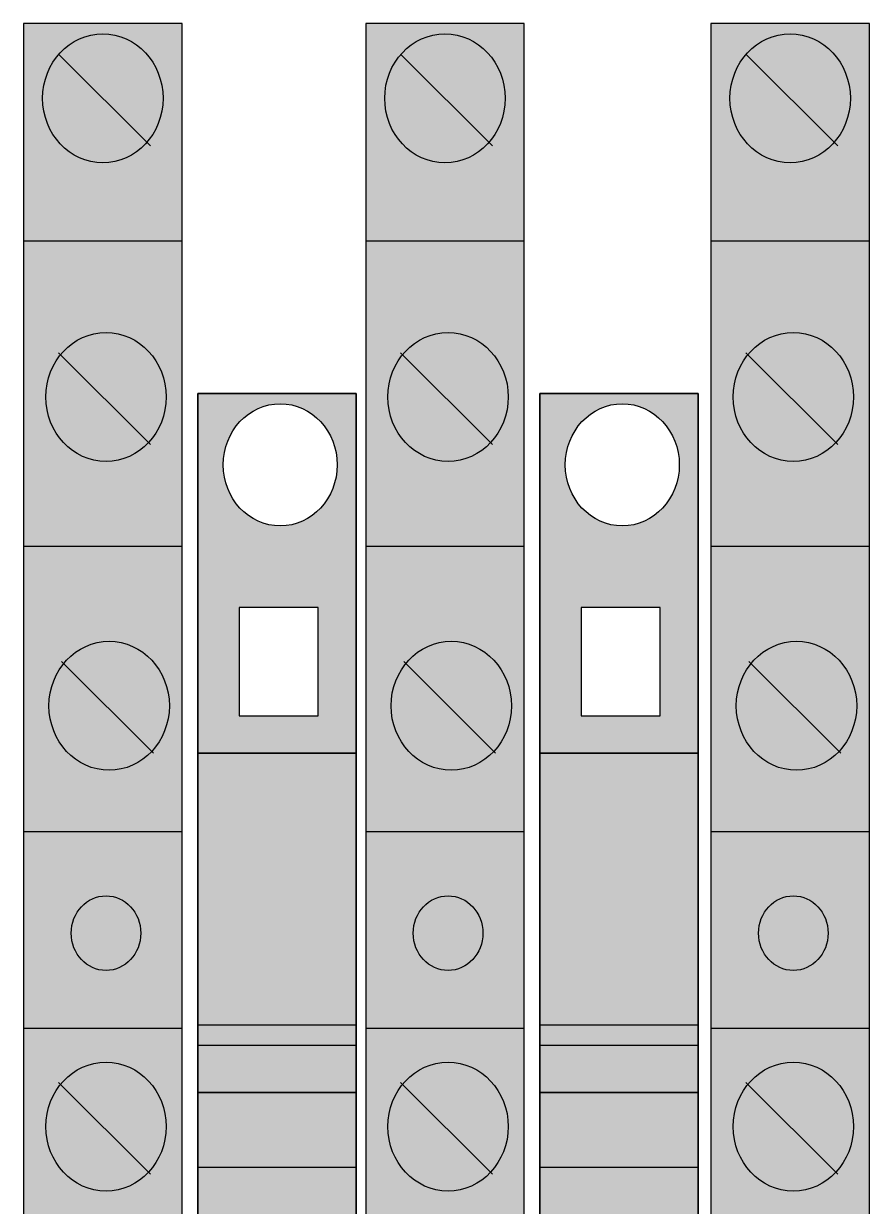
# Model space of a CAD drawing. Header units: millimetres. Extents: x 10 to 410, y 10 to 275.
# Drawn here: x 88.19 to 110.62, y 171.7 to 203.07 of the extents above; entities that cross this region are included whole.
import ezdxf

# ---------------------------------------------------------------- set-up
doc = ezdxf.new("R2010")
doc.units = ezdxf.units.MM
doc.linetypes.add('Caddy_Solid', pattern=[0])

# ---------------------------------------------------------------- blocks, each defined once
blk = doc.blocks.new('Blk343')
at = {"color": 2, "linetype": 'Caddy_Solid', "lineweight": 25, "true_color": 0xffff00}
for p, q in [((96.004, 187.59), (93.904, 187.59)), ((93.904, 187.59), (93.904, 184.71)), ((96.004, 184.71), (96.004, 187.59)), ((93.904, 184.71), (96.004, 184.71))]:
    blk.add_line(p, q, dxfattribs=at)
blk = doc.blocks.new('Blk345')
at = {"color": 2, "linetype": 'Caddy_Solid', "lineweight": 25, "true_color": 0xffff00}
for p, q in [((105.076, 187.59), (102.976, 187.59)), ((102.976, 187.59), (102.976, 184.71)), ((105.076, 184.71), (105.076, 187.59)), ((102.976, 184.71), (105.076, 184.71))]:
    blk.add_line(p, q, dxfattribs=at)
blk = doc.blocks.new('Blk340')
for points in [[(88.192, 194.07), (88.192, 167.07), (88.192, 149.07), (92.392, 149.07), (92.392, 167.07), (92.392, 203.07), (88.192, 203.07)], [(97.264, 194.07), (97.264, 167.07), (97.264, 149.07), (101.464, 149.07), (101.464, 167.07), (101.464, 203.07), (97.264, 203.07)], [(106.42, 194.07), (106.42, 167.07), (106.42, 149.07), (110.62, 149.07), (110.62, 167.07), (110.62, 203.07), (106.42, 203.07)], [(91.458, 199.924), (89.124, 202.252), (89.163, 202.299), (89.266, 202.4), (89.377, 202.491), (89.494, 202.571), (89.617, 202.64), (89.746, 202.697), (89.879, 202.742), (90.015, 202.774), (90.153, 202.794), (90.292, 202.8), (90.431, 202.794), (90.569, 202.774), (90.705, 202.742), (90.838, 202.697), (90.967, 202.64), (91.09, 202.571), (91.207, 202.491), (91.318, 202.4), (91.421, 202.299), (91.515, 202.189), (91.599, 202.071), (91.674, 201.945), (91.738, 201.813), (91.792, 201.675), (91.834, 201.533), (91.864, 201.387), (91.882, 201.239), (91.888, 201.09), (91.882, 200.941), (91.864, 200.793), (91.834, 200.647), (91.792, 200.505), (91.738, 200.367), (91.674, 200.235), (91.599, 200.109), (91.515, 199.991)], [(100.53, 199.924), (98.196, 202.252), (98.235, 202.299), (98.338, 202.4), (98.449, 202.491), (98.566, 202.571), (98.689, 202.64), (98.818, 202.697), (98.951, 202.742), (99.087, 202.774), (99.225, 202.794), (99.364, 202.8), (99.503, 202.794), (99.641, 202.774), (99.777, 202.742), (99.91, 202.697), (100.039, 202.64), (100.162, 202.571), (100.279, 202.491), (100.39, 202.4), (100.493, 202.299), (100.587, 202.189), (100.671, 202.071), (100.746, 201.945), (100.81, 201.813), (100.864, 201.675), (100.906, 201.533), (100.936, 201.387), (100.954, 201.239), (100.96, 201.09), (100.954, 200.941), (100.936, 200.793), (100.906, 200.647), (100.864, 200.505), (100.81, 200.367), (100.746, 200.235), (100.671, 200.109), (100.587, 199.991)], [(109.686, 199.924), (107.352, 202.252), (107.391, 202.299), (107.494, 202.4), (107.605, 202.491), (107.722, 202.571), (107.845, 202.64), (107.974, 202.697), (108.107, 202.742), (108.243, 202.774), (108.381, 202.794), (108.52, 202.8), (108.659, 202.794), (108.797, 202.774), (108.933, 202.742), (109.066, 202.697), (109.195, 202.64), (109.318, 202.571), (109.435, 202.491), (109.546, 202.4), (109.649, 202.299), (109.743, 202.189), (109.827, 202.071), (109.902, 201.945), (109.966, 201.813), (110.02, 201.675), (110.062, 201.533), (110.092, 201.387), (110.11, 201.239), (110.116, 201.09), (110.11, 200.941), (110.092, 200.793), (110.062, 200.647), (110.02, 200.505), (109.966, 200.367), (109.902, 200.235), (109.827, 200.109), (109.743, 199.991)], [(90.705, 199.438), (90.838, 199.483), (90.967, 199.54), (91.09, 199.609), (91.207, 199.689), (91.318, 199.78), (91.421, 199.881), (91.458, 199.924), (89.124, 202.252), (89.069, 202.189), (88.985, 202.071), (88.91, 201.945), (88.846, 201.813), (88.792, 201.675), (88.75, 201.533), (88.72, 201.387), (88.702, 201.239), (88.696, 201.09), (88.702, 200.941), (88.72, 200.793), (88.75, 200.647), (88.792, 200.505), (88.846, 200.367), (88.91, 200.235), (88.985, 200.109), (89.069, 199.991), (89.163, 199.881), (89.266, 199.78), (89.377, 199.689), (89.494, 199.609), (89.617, 199.54), (89.746, 199.483), (89.879, 199.438), (90.015, 199.406), (90.153, 199.386), (90.292, 199.38), (90.431, 199.386), (90.569, 199.406)], [(99.777, 199.438), (99.91, 199.483), (100.039, 199.54), (100.162, 199.609), (100.279, 199.689), (100.39, 199.78), (100.493, 199.881), (100.53, 199.924), (98.196, 202.252), (98.141, 202.189), (98.057, 202.071), (97.982, 201.945), (97.918, 201.813), (97.864, 201.675), (97.822, 201.533), (97.792, 201.387), (97.774, 201.239), (97.768, 201.09), (97.774, 200.941), (97.792, 200.793), (97.822, 200.647), (97.864, 200.505), (97.918, 200.367), (97.982, 200.235), (98.057, 200.109), (98.141, 199.991), (98.235, 199.881), (98.338, 199.78), (98.449, 199.689), (98.566, 199.609), (98.689, 199.54), (98.818, 199.483), (98.951, 199.438), (99.087, 199.406), (99.225, 199.386), (99.364, 199.38), (99.503, 199.386), (99.641, 199.406)], [(108.933, 199.438), (109.066, 199.483), (109.195, 199.54), (109.318, 199.609), (109.435, 199.689), (109.546, 199.78), (109.649, 199.881), (109.686, 199.924), (107.352, 202.252), (107.297, 202.189), (107.213, 202.071), (107.138, 201.945), (107.074, 201.813), (107.02, 201.675), (106.978, 201.533), (106.948, 201.387), (106.93, 201.239), (106.924, 201.09), (106.93, 200.941), (106.948, 200.793), (106.978, 200.647), (107.02, 200.505), (107.074, 200.367), (107.138, 200.235), (107.213, 200.109), (107.297, 199.991), (107.391, 199.881), (107.494, 199.78), (107.605, 199.689), (107.722, 199.609), (107.845, 199.54), (107.974, 199.483), (108.107, 199.438), (108.243, 199.406), (108.381, 199.386), (108.52, 199.38), (108.659, 199.386), (108.797, 199.406)], [(89.169, 194.287), (91.503, 191.959), (91.505, 191.961), (91.599, 192.071), (91.683, 192.189), (91.758, 192.315), (91.822, 192.447), (91.876, 192.585), (91.918, 192.727), (91.948, 192.873), (91.966, 193.021), (91.972, 193.17), (91.966, 193.319), (91.948, 193.467), (91.918, 193.613), (91.876, 193.755), (91.822, 193.893), (91.758, 194.025), (91.683, 194.151), (91.599, 194.269), (91.505, 194.379), (91.402, 194.48), (91.291, 194.571), (91.174, 194.651), (91.051, 194.72), (90.922, 194.777), (90.789, 194.822), (90.653, 194.854), (90.515, 194.874), (90.376, 194.88), (90.237, 194.874), (90.099, 194.854), (89.963, 194.822), (89.83, 194.777), (89.701, 194.72), (89.578, 194.651), (89.461, 194.571), (89.35, 194.48), (89.247, 194.379)], [(98.241, 194.287), (100.575, 191.959), (100.577, 191.961), (100.671, 192.071), (100.755, 192.189), (100.83, 192.315), (100.894, 192.447), (100.948, 192.585), (100.99, 192.727), (101.02, 192.873), (101.038, 193.021), (101.044, 193.17), (101.038, 193.319), (101.02, 193.467), (100.99, 193.613), (100.948, 193.755), (100.894, 193.893), (100.83, 194.025), (100.755, 194.151), (100.671, 194.269), (100.577, 194.379), (100.474, 194.48), (100.363, 194.571), (100.246, 194.651), (100.123, 194.72), (99.994, 194.777), (99.861, 194.822), (99.725, 194.854), (99.587, 194.874), (99.448, 194.88), (99.309, 194.874), (99.171, 194.854), (99.035, 194.822), (98.902, 194.777), (98.773, 194.72), (98.65, 194.651), (98.533, 194.571), (98.422, 194.48), (98.319, 194.379)], [(107.397, 194.287), (109.731, 191.959), (109.733, 191.961), (109.827, 192.071), (109.911, 192.189), (109.986, 192.315), (110.051, 192.447), (110.104, 192.585), (110.146, 192.727), (110.176, 192.873), (110.194, 193.021), (110.2, 193.17), (110.194, 193.319), (110.176, 193.467), (110.146, 193.613), (110.104, 193.755), (110.051, 193.893), (109.986, 194.025), (109.911, 194.151), (109.827, 194.269), (109.733, 194.379), (109.63, 194.48), (109.519, 194.571), (109.402, 194.651), (109.279, 194.72), (109.15, 194.777), (109.017, 194.822), (108.881, 194.854), (108.743, 194.874), (108.604, 194.88), (108.465, 194.874), (108.327, 194.854), (108.191, 194.822), (108.058, 194.777), (107.929, 194.72), (107.806, 194.651), (107.689, 194.571), (107.578, 194.48), (107.475, 194.379)], [(91.503, 191.959), (89.169, 194.287), (89.153, 194.269), (89.069, 194.151), (88.994, 194.025), (88.93, 193.893), (88.876, 193.755), (88.834, 193.613), (88.804, 193.467), (88.786, 193.319), (88.78, 193.17), (88.786, 193.021), (88.804, 192.873), (88.834, 192.727), (88.876, 192.585), (88.93, 192.447), (88.994, 192.315), (89.069, 192.189), (89.153, 192.071), (89.247, 191.961), (89.35, 191.86), (89.461, 191.769), (89.578, 191.689), (89.701, 191.62), (89.83, 191.563), (89.963, 191.518), (90.099, 191.486), (90.237, 191.466), (90.376, 191.46), (90.515, 191.466), (90.653, 191.486), (90.789, 191.518), (90.922, 191.563), (91.051, 191.62), (91.174, 191.689), (91.291, 191.769), (91.402, 191.86)], [(100.575, 191.959), (98.241, 194.287), (98.225, 194.269), (98.141, 194.151), (98.066, 194.025), (98.002, 193.893), (97.948, 193.755), (97.906, 193.613), (97.876, 193.467), (97.858, 193.319), (97.852, 193.17), (97.858, 193.021), (97.876, 192.873), (97.906, 192.727), (97.948, 192.585), (98.002, 192.447), (98.066, 192.315), (98.141, 192.189), (98.225, 192.071), (98.319, 191.961), (98.422, 191.86), (98.533, 191.769), (98.65, 191.689), (98.773, 191.62), (98.902, 191.563), (99.035, 191.518), (99.171, 191.486), (99.309, 191.466), (99.448, 191.46), (99.587, 191.466), (99.725, 191.486), (99.861, 191.518), (99.994, 191.563), (100.123, 191.62), (100.246, 191.689), (100.363, 191.769), (100.474, 191.86)], [(109.731, 191.959), (107.397, 194.287), (107.381, 194.269), (107.297, 194.151), (107.222, 194.025), (107.158, 193.893), (107.104, 193.755), (107.062, 193.613), (107.032, 193.467), (107.014, 193.319), (107.008, 193.17), (107.014, 193.021), (107.032, 192.873), (107.062, 192.727), (107.104, 192.585), (107.158, 192.447), (107.222, 192.315), (107.297, 192.189), (107.381, 192.071), (107.475, 191.961), (107.578, 191.86), (107.689, 191.769), (107.806, 191.689), (107.929, 191.62), (108.058, 191.563), (108.191, 191.518), (108.327, 191.486), (108.465, 191.466), (108.604, 191.46), (108.743, 191.466), (108.881, 191.486), (109.017, 191.518), (109.15, 191.563), (109.279, 191.62), (109.402, 191.689), (109.519, 191.769), (109.63, 191.86)], [(97.012, 193.26), (97.012, 183.72), (92.812, 183.72), (92.812, 193.26), (97.012, 193.26), (95.128, 189.756), (95.259, 189.775), (95.387, 189.805), (95.513, 189.848), (95.635, 189.902), (95.752, 189.967), (95.863, 190.043), (95.968, 190.129), (96.065, 190.224), (96.154, 190.329), (96.235, 190.441), (96.305, 190.56), (96.366, 190.685), (96.417, 190.816), (96.457, 190.951), (96.485, 191.089), (96.502, 191.229), (96.508, 191.37), (96.502, 191.511), (96.485, 191.651), (96.457, 191.789), (96.417, 191.924), (96.366, 192.055), (96.305, 192.18), (96.235, 192.299), (96.154, 192.411), (96.065, 192.516), (95.968, 192.611), (95.863, 192.697), (95.752, 192.773), (95.635, 192.838), (95.513, 192.892), (95.387, 192.935), (95.259, 192.965), (95.128, 192.984), (94.996, 192.99), (94.864, 192.984), (94.733, 192.965), (94.605, 192.935), (94.479, 192.892), (94.357, 192.838), (94.24, 192.773), (94.129, 192.697), (94.024, 192.611), (93.927, 192.516), (93.838, 192.411), (93.757, 192.299), (93.687, 192.18), (93.626, 192.055), (93.575, 191.924), (93.535, 191.789), (93.507, 191.651), (93.49, 191.511), (93.484, 191.37), (93.49, 191.229), (93.507, 191.089), (93.535, 190.951), (93.575, 190.816), (93.626, 190.685), (93.687, 190.56), (93.757, 190.441), (93.838, 190.329), (93.927, 190.224), (94.024, 190.129), (94.129, 190.043), (94.24, 189.967), (94.357, 189.902), (94.479, 189.848), (94.605, 189.805), (94.733, 189.775), (94.864, 189.756), (94.996, 189.75), (95.128, 189.756), (97.012, 193.26), (96.004, 187.59), (93.904, 187.59), (93.904, 184.71), (96.004, 184.71), (96.004, 187.59)], [(106.084, 193.26), (106.084, 183.72), (101.884, 183.72), (101.884, 193.26), (106.084, 193.26), (104.2, 189.756), (104.331, 189.775), (104.459, 189.805), (104.585, 189.848), (104.707, 189.902), (104.824, 189.967), (104.935, 190.043), (105.04, 190.129), (105.137, 190.224), (105.226, 190.329), (105.307, 190.441), (105.377, 190.56), (105.438, 190.685), (105.489, 190.816), (105.529, 190.951), (105.557, 191.089), (105.574, 191.229), (105.58, 191.37), (105.574, 191.511), (105.557, 191.651), (105.529, 191.789), (105.489, 191.924), (105.438, 192.055), (105.377, 192.18), (105.307, 192.299), (105.226, 192.411), (105.137, 192.516), (105.04, 192.611), (104.935, 192.697), (104.824, 192.773), (104.707, 192.838), (104.585, 192.892), (104.459, 192.935), (104.331, 192.965), (104.2, 192.984), (104.068, 192.99), (103.936, 192.984), (103.805, 192.965), (103.677, 192.935), (103.551, 192.892), (103.429, 192.838), (103.312, 192.773), (103.201, 192.697), (103.096, 192.611), (102.999, 192.516), (102.91, 192.411), (102.829, 192.299), (102.759, 192.18), (102.698, 192.055), (102.647, 191.924), (102.607, 191.789), (102.579, 191.651), (102.562, 191.511), (102.556, 191.37), (102.562, 191.229), (102.579, 191.089), (102.607, 190.951), (102.647, 190.816), (102.698, 190.685), (102.759, 190.56), (102.829, 190.441), (102.91, 190.329), (102.999, 190.224), (103.096, 190.129), (103.201, 190.043), (103.312, 189.967), (103.429, 189.902), (103.551, 189.848), (103.677, 189.805), (103.805, 189.775), (103.936, 189.756), (104.068, 189.75), (104.2, 189.756), (106.084, 193.26), (105.076, 187.59), (102.976, 187.59), (102.976, 184.71), (105.076, 184.71), (105.076, 187.59)], [(91.587, 183.769), (89.253, 186.097), (89.331, 186.189), (89.434, 186.29), (89.545, 186.381), (89.662, 186.461), (89.785, 186.53), (89.914, 186.587), (90.047, 186.632), (90.183, 186.664), (90.321, 186.684), (90.46, 186.69), (90.599, 186.684), (90.737, 186.664), (90.873, 186.632), (91.006, 186.587), (91.135, 186.53), (91.258, 186.461), (91.375, 186.381), (91.486, 186.29), (91.589, 186.189), (91.683, 186.079), (91.767, 185.961), (91.842, 185.835), (91.906, 185.703), (91.96, 185.565), (92.002, 185.423), (92.032, 185.277), (92.05, 185.129), (92.056, 184.98), (92.05, 184.831), (92.032, 184.683), (92.002, 184.537), (91.96, 184.395), (91.906, 184.257), (91.842, 184.125), (91.767, 183.999), (91.683, 183.881), (91.589, 183.771)], [(100.659, 183.769), (98.325, 186.097), (98.403, 186.189), (98.506, 186.29), (98.617, 186.381), (98.734, 186.461), (98.857, 186.53), (98.986, 186.587), (99.119, 186.632), (99.255, 186.664), (99.393, 186.684), (99.532, 186.69), (99.671, 186.684), (99.809, 186.664), (99.945, 186.632), (100.078, 186.587), (100.207, 186.53), (100.33, 186.461), (100.447, 186.381), (100.558, 186.29), (100.661, 186.189), (100.755, 186.079), (100.839, 185.961), (100.914, 185.835), (100.978, 185.703), (101.032, 185.565), (101.074, 185.423), (101.104, 185.277), (101.122, 185.129), (101.128, 184.98), (101.122, 184.831), (101.104, 184.683), (101.074, 184.537), (101.032, 184.395), (100.978, 184.257), (100.914, 184.125), (100.839, 183.999), (100.755, 183.881), (100.661, 183.771)], [(109.815, 183.769), (107.481, 186.097), (107.559, 186.189), (107.662, 186.29), (107.773, 186.381), (107.89, 186.461), (108.013, 186.53), (108.142, 186.587), (108.275, 186.632), (108.411, 186.664), (108.549, 186.684), (108.688, 186.69), (108.827, 186.684), (108.965, 186.664), (109.101, 186.632), (109.234, 186.587), (109.363, 186.53), (109.486, 186.461), (109.603, 186.381), (109.714, 186.29), (109.817, 186.189), (109.911, 186.079), (109.995, 185.961), (110.07, 185.835), (110.134, 185.703), (110.188, 185.565), (110.23, 185.423), (110.26, 185.277), (110.278, 185.129), (110.284, 184.98), (110.278, 184.831), (110.26, 184.683), (110.23, 184.537), (110.188, 184.395), (110.134, 184.257), (110.07, 184.125), (109.995, 183.999), (109.911, 183.881), (109.817, 183.771)], [(91.587, 183.769), (89.253, 186.097), (89.237, 186.079), (89.153, 185.961), (89.078, 185.835), (89.014, 185.703), (88.96, 185.565), (88.918, 185.423), (88.888, 185.277), (88.87, 185.129), (88.864, 184.98), (88.87, 184.831), (88.888, 184.683), (88.918, 184.537), (88.96, 184.395), (89.014, 184.257), (89.078, 184.125), (89.153, 183.999), (89.237, 183.881), (89.331, 183.771), (89.434, 183.67), (89.545, 183.579), (89.662, 183.499), (89.785, 183.43), (89.914, 183.373), (90.047, 183.328), (90.183, 183.296), (90.321, 183.276), (90.46, 183.27), (90.599, 183.276), (90.737, 183.296), (90.873, 183.328), (91.006, 183.373), (91.135, 183.43), (91.258, 183.499), (91.375, 183.579), (91.486, 183.67)], [(100.659, 183.769), (98.325, 186.097), (98.309, 186.079), (98.225, 185.961), (98.15, 185.835), (98.086, 185.703), (98.032, 185.565), (97.99, 185.423), (97.96, 185.277), (97.942, 185.129), (97.936, 184.98), (97.942, 184.831), (97.96, 184.683), (97.99, 184.537), (98.032, 184.395), (98.086, 184.257), (98.15, 184.125), (98.225, 183.999), (98.309, 183.881), (98.403, 183.771), (98.506, 183.67), (98.617, 183.579), (98.734, 183.499), (98.857, 183.43), (98.986, 183.373), (99.119, 183.328), (99.255, 183.296), (99.393, 183.276), (99.532, 183.27), (99.671, 183.276), (99.809, 183.296), (99.945, 183.328), (100.078, 183.373), (100.207, 183.43), (100.33, 183.499), (100.447, 183.579), (100.558, 183.67)], [(109.815, 183.769), (107.481, 186.097), (107.465, 186.079), (107.381, 185.961), (107.306, 185.835), (107.242, 185.703), (107.188, 185.565), (107.146, 185.423), (107.116, 185.277), (107.098, 185.129), (107.092, 184.98), (107.098, 184.831), (107.116, 184.683), (107.146, 184.537), (107.188, 184.395), (107.242, 184.257), (107.306, 184.125), (107.381, 183.999), (107.465, 183.881), (107.559, 183.771), (107.662, 183.67), (107.773, 183.579), (107.89, 183.499), (108.013, 183.43), (108.142, 183.373), (108.275, 183.328), (108.411, 183.296), (108.549, 183.276), (108.688, 183.27), (108.827, 183.276), (108.965, 183.296), (109.101, 183.328), (109.234, 183.373), (109.363, 183.43), (109.486, 183.499), (109.603, 183.579), (109.714, 183.67)], [(97.012, 175.98), (97.012, 183.72), (92.812, 183.72), (92.812, 175.98), (96.928, 175.98)], [(106.084, 175.98), (106.084, 183.72), (101.884, 183.72), (101.884, 175.98), (106, 175.98)], [(90.615, 179.906), (90.692, 179.88), (90.767, 179.847), (90.838, 179.807), (90.906, 179.761), (90.97, 179.708), (91.029, 179.65), (91.084, 179.586), (91.133, 179.518), (91.176, 179.445), (91.213, 179.368), (91.244, 179.289), (91.269, 179.206), (91.286, 179.122), (91.296, 179.036), (91.3, 178.95), (91.296, 178.864), (91.286, 178.778), (91.269, 178.694), (91.244, 178.611), (91.213, 178.532), (91.176, 178.455), (91.133, 178.382), (91.084, 178.314), (91.029, 178.25), (90.97, 178.192), (90.906, 178.139), (90.838, 178.093), (90.767, 178.053), (90.692, 178.02), (90.615, 177.994), (90.536, 177.975), (90.457, 177.964), (90.376, 177.96), (90.295, 177.964), (90.216, 177.975), (90.137, 177.994), (90.06, 178.02), (89.985, 178.053), (89.914, 178.093), (89.846, 178.139), (89.782, 178.192), (89.723, 178.25), (89.668, 178.314), (89.619, 178.382), (89.576, 178.455), (89.539, 178.532), (89.508, 178.611), (89.484, 178.694), (89.466, 178.778), (89.456, 178.864), (89.452, 178.95), (89.456, 179.036), (89.466, 179.122), (89.484, 179.206), (89.508, 179.289), (89.539, 179.368), (89.576, 179.445), (89.619, 179.518), (89.668, 179.586), (89.723, 179.65), (89.782, 179.708), (89.846, 179.761), (89.914, 179.807), (89.985, 179.847), (90.06, 179.88), (90.137, 179.906), (90.216, 179.925), (90.295, 179.936), (90.376, 179.94), (90.457, 179.936), (90.536, 179.925)], [(99.687, 179.906), (99.764, 179.88), (99.839, 179.847), (99.91, 179.807), (99.978, 179.761), (100.042, 179.708), (100.101, 179.65), (100.156, 179.586), (100.205, 179.518), (100.248, 179.445), (100.285, 179.368), (100.316, 179.289), (100.341, 179.206), (100.358, 179.122), (100.368, 179.036), (100.372, 178.95), (100.368, 178.864), (100.358, 178.778), (100.341, 178.694), (100.316, 178.611), (100.285, 178.532), (100.248, 178.455), (100.205, 178.382), (100.156, 178.314), (100.101, 178.25), (100.042, 178.192), (99.978, 178.139), (99.91, 178.093), (99.839, 178.053), (99.764, 178.02), (99.687, 177.994), (99.608, 177.975), (99.529, 177.964), (99.448, 177.96), (99.367, 177.964), (99.288, 177.975), (99.209, 177.994), (99.132, 178.02), (99.057, 178.053), (98.986, 178.093), (98.918, 178.139), (98.854, 178.192), (98.795, 178.25), (98.74, 178.314), (98.691, 178.382), (98.648, 178.455), (98.611, 178.532), (98.58, 178.611), (98.556, 178.694), (98.538, 178.778), (98.528, 178.864), (98.524, 178.95), (98.528, 179.036), (98.538, 179.122), (98.556, 179.206), (98.58, 179.289), (98.611, 179.368), (98.648, 179.445), (98.691, 179.518), (98.74, 179.586), (98.795, 179.65), (98.854, 179.708), (98.918, 179.761), (98.986, 179.807), (99.057, 179.847), (99.132, 179.88), (99.209, 179.906), (99.288, 179.925), (99.367, 179.936), (99.448, 179.94), (99.529, 179.936), (99.608, 179.925)], [(108.843, 179.906), (108.92, 179.88), (108.995, 179.847), (109.066, 179.807), (109.134, 179.761), (109.198, 179.708), (109.257, 179.65), (109.312, 179.586), (109.361, 179.518), (109.404, 179.445), (109.441, 179.368), (109.472, 179.289), (109.496, 179.206), (109.514, 179.122), (109.524, 179.036), (109.528, 178.95), (109.524, 178.864), (109.514, 178.778), (109.496, 178.694), (109.472, 178.611), (109.441, 178.532), (109.404, 178.455), (109.361, 178.382), (109.312, 178.314), (109.257, 178.25), (109.198, 178.192), (109.134, 178.139), (109.066, 178.093), (108.995, 178.053), (108.92, 178.02), (108.843, 177.994), (108.764, 177.975), (108.685, 177.964), (108.604, 177.96), (108.523, 177.964), (108.444, 177.975), (108.365, 177.994), (108.288, 178.02), (108.214, 178.053), (108.142, 178.093), (108.074, 178.139), (108.01, 178.192), (107.951, 178.25), (107.896, 178.314), (107.847, 178.382), (107.804, 178.455), (107.767, 178.532), (107.736, 178.611), (107.712, 178.694), (107.694, 178.778), (107.684, 178.864), (107.68, 178.95), (107.684, 179.036), (107.694, 179.122), (107.712, 179.206), (107.736, 179.289), (107.767, 179.368), (107.804, 179.445), (107.847, 179.518), (107.896, 179.586), (107.951, 179.65), (108.01, 179.708), (108.074, 179.761), (108.142, 179.807), (108.214, 179.847), (108.288, 179.88), (108.365, 179.906), (108.444, 179.925), (108.523, 179.936), (108.604, 179.94), (108.685, 179.936), (108.764, 179.925)], [(97.012, 176.52), (92.812, 176.52), (92.812, 175.98), (96.928, 175.98), (97.012, 175.98)], [(106.084, 176.52), (101.884, 176.52), (101.884, 175.98), (106, 175.98), (106.084, 175.98)], [(97.012, 175.98), (97.012, 170.67), (92.812, 170.67), (92.812, 175.98), (96.928, 175.98)], [(96.676, 175.98), (92.812, 175.98), (92.812, 174.72), (97.012, 174.72), (97.012, 175.98)], [(106.084, 175.98), (106.084, 170.67), (101.884, 170.67), (101.884, 175.98), (106, 175.98)], [(105.748, 175.98), (101.884, 175.98), (101.884, 174.72), (106.084, 174.72), (106.084, 175.98)], [(91.683, 174.801), (91.758, 174.675), (91.822, 174.543), (91.876, 174.405), (91.918, 174.263), (91.948, 174.117), (91.966, 173.969), (91.972, 173.82), (91.966, 173.671), (91.948, 173.523), (91.918, 173.377), (91.876, 173.235), (91.822, 173.097), (91.758, 172.965), (91.683, 172.839), (91.599, 172.721), (91.505, 172.611), (91.503, 172.609), (89.169, 174.937), (89.247, 175.029), (89.35, 175.13), (89.461, 175.221), (89.578, 175.301), (89.701, 175.37), (89.83, 175.427), (89.963, 175.472), (90.099, 175.504), (90.237, 175.523), (90.376, 175.53), (90.515, 175.523), (90.653, 175.504), (90.789, 175.472), (90.922, 175.427), (91.051, 175.37), (91.174, 175.301), (91.291, 175.221), (91.402, 175.13), (91.505, 175.029), (91.599, 174.919)], [(100.755, 174.801), (100.83, 174.675), (100.894, 174.543), (100.948, 174.405), (100.99, 174.263), (101.02, 174.117), (101.038, 173.969), (101.044, 173.82), (101.038, 173.671), (101.02, 173.523), (100.99, 173.377), (100.948, 173.235), (100.894, 173.097), (100.83, 172.965), (100.755, 172.839), (100.671, 172.721), (100.577, 172.611), (100.575, 172.609), (98.241, 174.937), (98.319, 175.029), (98.422, 175.13), (98.533, 175.221), (98.65, 175.301), (98.773, 175.37), (98.902, 175.427), (99.035, 175.472), (99.171, 175.504), (99.309, 175.523), (99.448, 175.53), (99.587, 175.523), (99.725, 175.504), (99.861, 175.472), (99.994, 175.427), (100.123, 175.37), (100.246, 175.301), (100.363, 175.221), (100.474, 175.13), (100.577, 175.029), (100.671, 174.919)], [(109.911, 174.801), (109.986, 174.675), (110.051, 174.543), (110.104, 174.405), (110.146, 174.263), (110.176, 174.117), (110.194, 173.969), (110.2, 173.82), (110.194, 173.671), (110.176, 173.523), (110.146, 173.377), (110.104, 173.235), (110.051, 173.097), (109.986, 172.965), (109.911, 172.839), (109.827, 172.721), (109.733, 172.611), (109.731, 172.609), (107.397, 174.937), (107.475, 175.029), (107.578, 175.13), (107.689, 175.221), (107.806, 175.301), (107.929, 175.37), (108.058, 175.427), (108.191, 175.472), (108.327, 175.504), (108.465, 175.523), (108.604, 175.53), (108.743, 175.523), (108.881, 175.504), (109.017, 175.472), (109.15, 175.427), (109.279, 175.37), (109.402, 175.301), (109.519, 175.221), (109.63, 175.13), (109.733, 175.029), (109.827, 174.919)], [(88.876, 173.235), (88.834, 173.377), (88.804, 173.523), (88.786, 173.671), (88.78, 173.82), (88.786, 173.969), (88.804, 174.117), (88.834, 174.263), (88.876, 174.405), (88.93, 174.543), (88.994, 174.675), (89.069, 174.801), (89.153, 174.919), (89.169, 174.937), (91.503, 172.609), (91.402, 172.51), (91.291, 172.419), (91.174, 172.339), (91.051, 172.27), (90.922, 172.213), (90.789, 172.168), (90.653, 172.136), (90.515, 172.116), (90.376, 172.11), (90.237, 172.116), (90.099, 172.136), (89.963, 172.168), (89.83, 172.213), (89.701, 172.27), (89.578, 172.339), (89.461, 172.419), (89.35, 172.51), (89.247, 172.611), (89.153, 172.721), (89.069, 172.839), (88.994, 172.965), (88.93, 173.097)], [(97.948, 173.235), (97.906, 173.377), (97.876, 173.523), (97.858, 173.671), (97.852, 173.82), (97.858, 173.969), (97.876, 174.117), (97.906, 174.263), (97.948, 174.405), (98.002, 174.543), (98.066, 174.675), (98.141, 174.801), (98.225, 174.919), (98.241, 174.937), (100.575, 172.609), (100.474, 172.51), (100.363, 172.419), (100.246, 172.339), (100.123, 172.27), (99.994, 172.213), (99.861, 172.168), (99.725, 172.136), (99.587, 172.116), (99.448, 172.11), (99.309, 172.116), (99.171, 172.136), (99.035, 172.168), (98.902, 172.213), (98.773, 172.27), (98.65, 172.339), (98.533, 172.419), (98.422, 172.51), (98.319, 172.611), (98.225, 172.721), (98.141, 172.839), (98.066, 172.965), (98.002, 173.097)], [(107.104, 173.235), (107.062, 173.377), (107.032, 173.523), (107.014, 173.671), (107.008, 173.82), (107.014, 173.969), (107.032, 174.117), (107.062, 174.263), (107.104, 174.405), (107.158, 174.543), (107.222, 174.675), (107.297, 174.801), (107.381, 174.919), (107.397, 174.937), (109.731, 172.609), (109.63, 172.51), (109.519, 172.419), (109.402, 172.339), (109.279, 172.27), (109.15, 172.213), (109.017, 172.168), (108.881, 172.136), (108.743, 172.116), (108.604, 172.11), (108.465, 172.116), (108.327, 172.136), (108.191, 172.168), (108.058, 172.213), (107.929, 172.27), (107.806, 172.339), (107.689, 172.419), (107.578, 172.51), (107.475, 172.611), (107.381, 172.721), (107.297, 172.839), (107.222, 172.965), (107.158, 173.097)]]:
    blk.add_hatch(color=254).paths.add_polyline_path(points)
at = {"linetype": 'Caddy_Solid', "lineweight": 25}
for p, q in [((88.192, 203.07), (88.192, 194.07)), ((92.392, 203.07), (88.192, 203.07)), ((92.392, 167.07), (92.392, 203.07)), ((97.264, 203.07), (97.264, 194.07)), ((101.464, 203.07), (97.264, 203.07)), ((101.464, 167.07), (101.464, 203.07)), ((106.42, 203.07), (106.42, 194.07)), ((110.62, 203.07), (106.42, 203.07)), ((110.62, 167.07), (110.62, 203.07)), ((89.116, 202.26), (91.552, 199.83)), ((98.188, 202.26), (100.624, 199.83)), ((107.344, 202.26), (109.78, 199.83)), ((88.192, 197.31), (92.392, 197.31)), ((97.264, 197.31), (101.464, 197.31)), ((106.42, 197.31), (110.62, 197.31)), ((88.192, 194.25), (88.192, 166.8)), ((89.116, 194.34), (91.552, 191.91)), ((97.264, 194.25), (97.264, 166.8)), ((98.188, 194.34), (100.624, 191.91)), ((106.42, 194.25), (106.42, 166.8)), ((107.344, 194.34), (109.78, 191.91)), ((92.812, 152.76), (92.812, 193.26)), ((92.812, 183.72), (92.812, 193.26)), ((92.812, 193.26), (97.012, 193.26)), ((97.012, 193.26), (97.012, 152.76)), ((97.012, 193.26), (97.012, 183.72)), ((101.884, 152.76), (101.884, 193.26)), ((101.884, 183.72), (101.884, 193.26)), ((101.884, 193.26), (106.084, 193.26)), ((106.084, 193.26), (106.084, 152.76)), ((106.084, 193.26), (106.084, 183.72)), ((88.192, 189.21), (92.392, 189.21)), ((97.264, 189.21), (101.464, 189.21)), ((106.42, 189.21), (110.62, 189.21)), ((96.004, 187.59), (93.904, 187.59)), ((93.904, 187.59), (93.904, 184.71)), ((96.004, 184.71), (96.004, 187.59)), ((105.076, 187.59), (102.976, 187.59)), ((102.976, 187.59), (102.976, 184.71)), ((105.076, 184.71), (105.076, 187.59)), ((89.2, 186.15), (91.636, 183.72)), ((98.272, 186.15), (100.708, 183.72)), ((107.428, 186.15), (109.864, 183.72)), ((93.904, 184.71), (96.004, 184.71)), ((102.976, 184.71), (105.076, 184.71)), ((97.012, 183.72), (92.812, 183.72)), ((92.812, 183.72), (92.812, 162.75)), ((97.012, 162.75), (97.012, 183.72)), ((106.084, 183.72), (101.884, 183.72)), ((101.884, 183.72), (101.884, 162.75)), ((106.084, 162.75), (106.084, 183.72)), ((88.192, 181.65), (92.392, 181.65)), ((97.264, 181.65), (101.464, 181.65)), ((106.42, 181.65), (110.62, 181.65)), ((97.012, 174.63), (97.012, 177.06)), ((106.084, 174.63), (106.084, 177.06)), ((92.812, 174.72), (92.812, 176.7)), ((101.884, 174.72), (101.884, 176.7)), ((88.192, 176.43), (92.392, 176.43)), ((92.812, 176.52), (97.012, 176.52)), ((92.812, 176.52), (97.012, 176.52)), ((92.812, 174.72), (92.812, 176.52)), ((92.812, 176.52), (97.012, 176.52)), ((97.012, 176.52), (97.012, 174.72)), ((97.264, 176.43), (101.464, 176.43)), ((101.884, 176.52), (106.084, 176.52)), ((101.884, 176.52), (106.084, 176.52)), ((101.884, 174.72), (101.884, 176.52)), ((101.884, 176.52), (106.084, 176.52)), ((106.084, 176.52), (106.084, 174.72)), ((106.42, 176.43), (110.62, 176.43)), ((92.812, 175.98), (96.928, 175.98)), ((96.676, 175.98), (97.012, 175.98)), ((101.884, 175.98), (106, 175.98)), ((105.748, 175.98), (106.084, 175.98)), ((89.116, 174.99), (91.552, 172.56)), ((92.812, 174.72), (97.012, 174.72)), ((97.012, 174.72), (92.812, 174.72)), ((92.812, 174.72), (97.012, 174.72)), ((98.188, 174.99), (100.624, 172.56)), ((101.884, 174.72), (106.084, 174.72)), ((106.084, 174.72), (101.884, 174.72)), ((101.884, 174.72), (106.084, 174.72)), ((107.344, 174.99), (109.78, 172.56)), ((92.812, 172.74), (97.012, 172.74)), ((101.884, 172.74), (106.084, 172.74))]:
    blk.add_line(p, q, dxfattribs=at)
at = {"color": 2, "linetype": 'Caddy_Solid', "lineweight": 25, "true_color": 0xffff00}
for p, q in [((92.812, 193.26), (97.012, 193.26)), ((92.812, 193.26), (92.812, 183.72)), ((97.012, 193.26), (92.812, 193.26)), ((97.012, 183.72), (97.012, 193.26)), ((101.884, 193.26), (106.084, 193.26)), ((101.884, 193.26), (101.884, 183.72)), ((106.084, 193.26), (101.884, 193.26)), ((106.084, 183.72), (106.084, 193.26))]:
    blk.add_line(p, q, dxfattribs=at)
at = {"color": 3, "linetype": 'Caddy_Solid', "lineweight": 25, "true_color": 0x00ff00}
for p, q in [((92.812, 183.72), (96.928, 183.72)), ((92.812, 183.72), (97.012, 183.72)), ((97.012, 183.72), (92.812, 183.72)), ((92.812, 183.72), (92.812, 162.75)), ((97.012, 183.72), (92.812, 183.72)), ((97.012, 162.75), (97.012, 183.72)), ((101.884, 183.72), (106, 183.72)), ((101.884, 183.72), (106.084, 183.72)), ((106.084, 183.72), (101.884, 183.72)), ((101.884, 183.72), (101.884, 162.75)), ((106.084, 183.72), (101.884, 183.72)), ((106.084, 162.75), (106.084, 183.72))]:
    blk.add_line(p, q, dxfattribs=at)
at = {"linetype": 'Caddy_Solid', "lineweight": 25}
for centre, major_axis, ratio in [((90.292, 201.09), (0, 1.71), 0.933333), ((99.364, 201.09), (0, 1.71), 0.933333), ((108.52, 201.09), (0, 1.71), 0.933333), ((90.376, 193.17), (0, 1.71), 0.933333), ((99.448, 193.17), (0, 1.71), 0.933333), ((108.604, 193.17), (0, 1.71), 0.933333), ((94.996, 191.37), (0, 1.62), 0.933334), ((104.068, 191.37), (0, 1.62), 0.933334), ((90.46, 184.98), (0, 1.71), 0.933333), ((99.532, 184.98), (0, 1.71), 0.933333), ((108.688, 184.98), (0, 1.71), 0.933333), ((90.376, 178.95), (0, 0.99), 0.933333), ((99.448, 178.95), (0, 0.99), 0.933333), ((108.604, 178.95), (0, 0.99), 0.933333), ((90.376, 173.82), (0, 1.71), 0.933333), ((99.448, 173.82), (0, 1.71), 0.933333), ((108.604, 173.82), (0, 1.71), 0.933333)]:
    blk.add_ellipse(centre, major_axis=major_axis, ratio=ratio, dxfattribs=at)
at = {"color": 2, "linetype": 'Caddy_Solid', "lineweight": 25, "true_color": 0xffff00}
for centre in [(94.996, 191.37), (104.068, 191.37)]:
    blk.add_ellipse(centre, major_axis=(0, 1.62), ratio=0.933333, dxfattribs=at)
for name in ['Blk343', 'Blk345']:
    blk.add_blockref(name, (0, 0, 1))

msp = doc.modelspace()

# ---------------------------------------------------------------- block references
msp.add_blockref('Blk340', (0, 0, 1))

doc.saveas('drawing.dxf')
